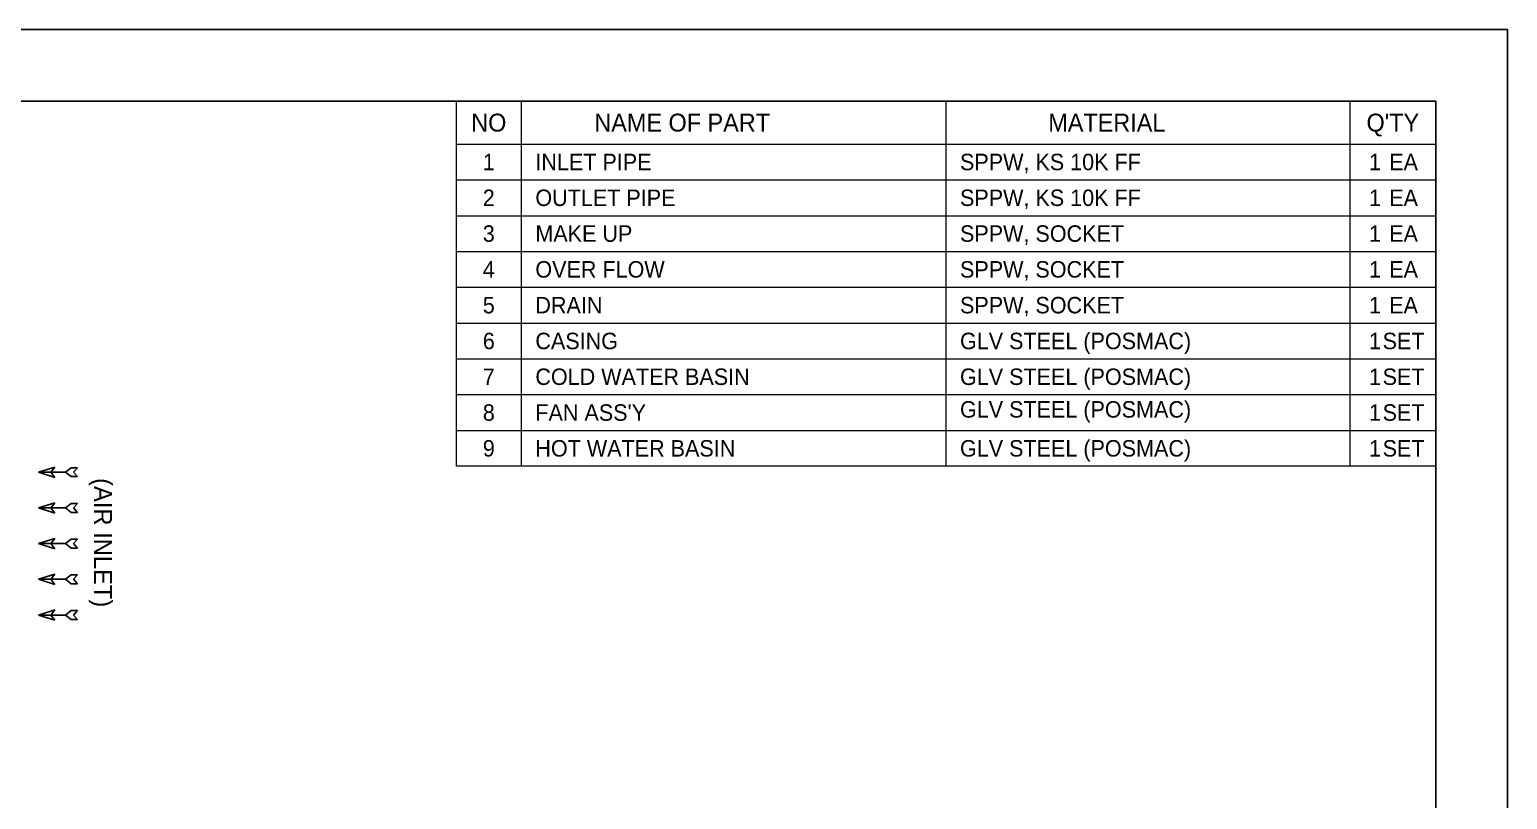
# Model space of a CAD drawing. Header units: millimetres. Extents: x 17202 to 48168, y 11732 to 33629.
# Drawn here: x 32959 to 48168, y 25701 to 33629 of the extents above; entities that cross this region are included whole.
import ezdxf
from ezdxf.enums import TextEntityAlignment as Align

# ---------------------------------------------------------------- set-up
doc = ezdxf.new("R2010")
doc.units = ezdxf.units.MM
for name, color, linetype in [('냉각탑_box', 1, 'Continuous'), ('냉각탑_dim', 1, 'Continuous'), ('냉각탑_form', 1, 'Continuous'), ('냉각탑_text', 3, 'Continuous')]:
    doc.layers.add(name, color=color, linetype=linetype)
doc.styles.add('돋움', font='Dotum.ttf')

# ---------------------------------------------------------------- blocks, each defined once
blk = doc.blocks.new('화살표 IN OUT')
at = {"layer": '냉각탑_dim'}
for p, q in [((-323, 43), (-384, 43)), ((-343, 0), (-384, 43)), ((-384, -43), (-343, 0)), ((-266, 0), (-323, 43)), ((-266, 0), (-323, -43)), ((-266, 0), (0, 0)), ((-163, 50), (-122, 0)), ((0, 0), (-163, 50)), ((-163, -50), (-122, 0)), ((0, 0), (-163, -50)), ((-323, -43), (-384, -43))]:
    blk.add_line(p, q, dxfattribs=at)

msp = doc.modelspace()

# ---------------------------------------------------------------- linework, layer by layer
at = {"layer": 'Defpoints'}
msp.add_lwpolyline([(17202.3, 33629.1), (48168, 33629.1), (48168, 11731.9), (17202.3, 11731.9)], close=True, dxfattribs=at)
at = {"layer": '냉각탑_box', "lineweight": 20}
for p, q in [((37353.6, 29132.6), (37353.6, 32891.8)), ((37353.6, 32891.8), (47430.8, 32891.8)), ((38016.9, 32891.8), (38016.9, 29132.6)), ((42386.9, 32891.8), (42386.9, 29132.6)), ((46546.2, 32891.8), (46546.2, 29132.6)), ((47430.8, 32891.8), (47430.8, 29132.6)), ((37353.6, 32449.6), (47430.8, 32449.6)), ((37353.6, 32081), (47430.8, 32081)), ((37353.6, 31712.5), (47430.8, 31712.5)), ((37353.6, 31343.9), (47430.8, 31343.9)), ((37353.6, 30975.4), (47430.8, 30975.4)), ((37353.6, 30606.8), (47430.8, 30606.8)), ((37353.6, 30238.3), (47430.8, 30238.3)), ((37353.6, 29869.7), (47430.8, 29869.7)), ((37353.6, 29501.2), (47430.8, 29501.2)), ((47430.8, 29132.6), (37353.6, 29132.6))]:
    msp.add_line(p, q, dxfattribs=at)
at = {"layer": '냉각탑_form'}
msp.add_lwpolyline([(17939.6, 32891.8), (17939.6, 12469.1), (47430.8, 12469.1), (47430.8, 32891.8)], close=True, dxfattribs=at)

# ---------------------------------------------------------------- block references
at = {"layer": '냉각탑_dim', "lineweight": 20, "xscale": -1.04999997375291, "yscale": 1.04999997374806, "zscale": 1.04999997375}
for p in [(33049.6, 29070.3), (33049.6, 28702.8), (33049.6, 28335.3), (33049.6, 27967.8), (33049.6, 27600.3)]:
    msp.add_blockref('화살표 IN OUT', p, dxfattribs=at)

# ---------------------------------------------------------------- texts
at = {"layer": '냉각탑_text', "lineweight": 20, "style": '돋움'}
for s, height, p in [('NO', 184.27, (37685.3, 32670.7)), ('NAME OF PART', 184.275, (39675.4, 32670.7)), ('MATERIAL', 184.27, (44045.4, 32670.7)), ("Q'TY", 184.27, (46988.5, 32670.7)), ('1', 169.5, (37685.3, 32265.3)), ('1', 169.5, (46804.2, 32265.3)), ('EA', 169.53, (47099.1, 32265.3)), ('2', 169.5, (37685.3, 31896.7)), ('1', 169.5, (46804.2, 31896.7)), ('EA', 169.53, (47099.1, 31896.7)), ('3', 169.5, (37685.3, 31528.2)), ('1', 169.5, (46804.2, 31528.2)), ('EA', 169.53, (47099.1, 31528.2)), ('4', 169.5, (37685.3, 31159.6)), ('1', 169.5, (46804.2, 31159.6)), ('EA', 169.53, (47099.1, 31159.6)), ('5', 169.5, (37685.3, 30791.1)), ('1', 169.5, (46804.2, 30791.1)), ('EA', 169.53, (47099.1, 30791.1)), ('6', 169.5, (37685.3, 30422.5)), ('1', 169.5, (46804.2, 30422.5)), ('SET', 169.53, (47099.1, 30422.5)), ('7', 169.5, (37685.3, 30054)), ('1', 169.5, (46804.2, 30054)), ('SET', 169.53, (47099.1, 30054)), ('8', 169.5, (37685.3, 29685.4)), ('1', 169.5, (46804.2, 29685.4)), ('SET', 169.53, (47099.1, 29685.4)), ('9', 169.5, (37685.3, 29316.9)), ('1', 169.5, (46804.2, 29316.9)), ('SET', 169.53, (47099.1, 29316.9))]:
    msp.add_text(s, height=height, dxfattribs=at).set_placement(p, align=Align.MIDDLE_CENTER)
for s, height, p in [('INLET PIPE', 169.53, (38164.4, 32265.3)), ('SPPW, KS 10K FF', 169.533, (42534.3, 32265.3)), ('OUTLET PIPE', 169.533, (38164.4, 31896.7)), ('SPPW, KS 10K FF', 169.533, (42534.3, 31896.7)), ('MAKE UP', 169.53, (38164.4, 31528.2)), ('SPPW, SOCKET', 169.533, (42534.3, 31528.2)), ('OVER FLOW', 169.53, (38164.4, 31159.6)), ('SPPW, SOCKET', 169.533, (42534.3, 31159.6)), ('DRAIN', 169.53, (38164.4, 30791.1)), ('SPPW, SOCKET', 169.533, (42534.3, 30791.1)), ('CASING', 169.53, (38164.4, 30422.5)), ('GLV STEEL (POSMAC)', 169.533, (42534.3, 30422.5)), ('COLD WATER BASIN', 169.533, (38164.4, 30054)), ('GLV STEEL (POSMAC)', 169.533, (42534.3, 30054)), ('GLV STEEL (POSMAC)', 169.533, (42534.3, 29717.8)), ("FAN ASS'Y", 169.53, (38164.4, 29685.4)), ('HOT WATER BASIN', 169.533, (38164.4, 29316.9)), ('GLV STEEL (POSMAC)', 169.533, (42534.3, 29316.9))]:
    msp.add_text(s, height=height, dxfattribs=at).set_placement(p, align=Align.MIDDLE_LEFT)
msp.add_text('(AIR INLET)', height=186.667, rotation=270, dxfattribs=at).set_placement((33715.5, 28345.3), align=Align.MIDDLE_CENTER)

doc.saveas('drawing.dxf')
